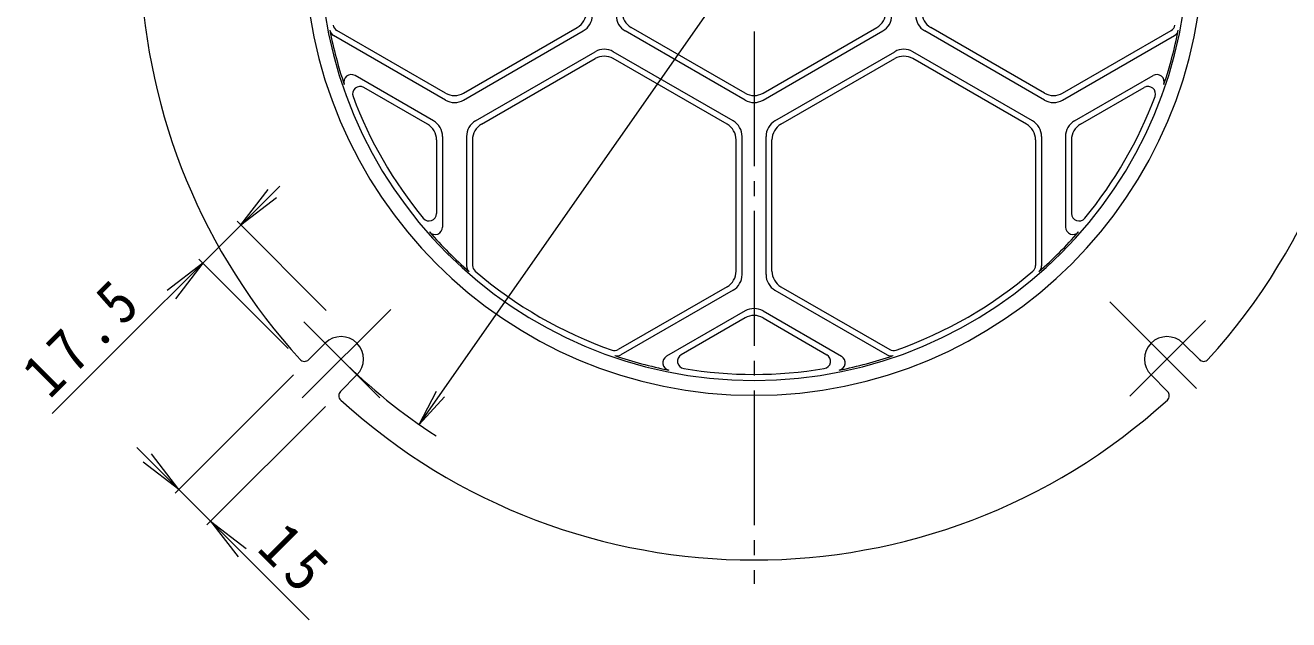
# Model space of a CAD drawing. Units: millimetres, scale not verified. Extents: x -491 to 384, y -667 to 704.
# Drawn here: x -330.4 to 91.5, y 22.4 to 221 of the extents above; entities that cross this region are included whole.
import ezdxf

# ---------------------------------------------------------------- set-up
doc = ezdxf.new("R2010")
doc.units = ezdxf.units.MM
doc.header["$LTSCALE"] = 5
doc.linetypes.add('CHAIN2', pattern=[12, 9, -1, 1, -1])
for name, color, linetype, lineweight in [('1-0_1-0ﾚｲﾔ', 3, 'Continuous', 18), ('1-1_1-1ﾚｲﾔ', 2, 'Continuous', 18), ('1-2_1-2ﾚｲﾔ', 3, 'Continuous', 18)]:
    doc.layers.add(name, color=color, linetype=linetype, lineweight=lineweight)
doc.styles.add('ＭＳ ゴシック', font='')
doc.styles.get('ＭＳ ゴシック').set_extended_font_data('MS Gothic')

msp = doc.modelspace()

# ---------------------------------------------------------------- linework, layer by layer
at = {"layer": '1-0_1-0ﾚｲﾔ', "linetype": 'CHAIN2'}
msp.add_line((-87.054, 458.932), (-87.054, 34.446), dxfattribs=at)
at = {"layer": '1-0_1-0ﾚｲﾔ', "color": 7}
for p, q in [((-198.902, 87.621), (24.793, 407.091)), ((-321.353, 91.315), (-245.434, 167.234)), ((-258.412, 154.256), (-249.281, 166.156)), ((-258.412, 154.256), (-246.512, 163.388)), ((-229.89, 125.734), (-259.685, 155.529)), ((-271.14, 141.528), (-283.04, 132.397)), ((-271.14, 141.528), (-280.271, 129.628)), ((-242.618, 113.006), (-272.413, 142.801)), ((-240.776, 104.24), (-280.363, 64.653)), ((-198.902, 87.621), (-193.13, 98.709)), ((-230.169, 93.634), (-269.757, 54.047)), ((-198.902, 87.621), (-190.457, 96.837)), ((-293.145, 79.981), (-235.562, 22.398)), ((-279.09, 65.926), (-288.222, 77.826)), ((-279.09, 65.926), (-290.991, 75.057)), ((-268.484, 55.319), (-256.583, 46.188)), ((-268.484, 55.319), (-259.352, 43.419))]:
    msp.add_line(p, q, dxfattribs=at)
at = {"layer": '1-0_1-0ﾚｲﾔ', "color": 2, "linetype": 'CHAIN2'}
for p, q in [((60.678, 99.624), (31.709, 128.593)), ((-237.879, 96.532), (-208.373, 126.037)), ((63.729, 122.368), (38.426, 97.065)), ((-212.042, 96.573), (-237.345, 121.876))]:
    msp.add_line(p, q, dxfattribs=at)
at = {"layer": '1-0_1-0ﾚｲﾔ', "color": 2}
for p, q in [((-230.243, 114.774), (-235.743, 109.274)), ((56.135, 114.774), (61.635, 109.274)), ((-219.637, 104.167), (-225.136, 98.667)), ((45.529, 104.167), (51.028, 98.667))]:
    msp.add_line(p, q, dxfattribs=at)
for centre, radius, start, end in [((-87.054, 247.356), 205, 317.68231, 42.31769), ((-87.054, 247.356), 205, 182.39978, 222.31769), ((-224.94, 109.47), 7.5, 315, 135), ((50.832, 109.47), 7.5, 45, 225), ((-237.157, 110.688), 2, 222.31818, 315), ((63.049, 110.688), 2, 225, 317.68182), ((-223.722, 97.253), 2, 135, 227.68182), ((49.614, 97.253), 2, 312.31818, 45), ((-87.054, 247.356), 205, 227.68231, 312.31769)]:
    msp.add_arc(centre, radius, start, end, dxfattribs=at)
at = {"layer": '1-0_1-0ﾚｲﾔ', "color": 7}
msp.add_arc((-87.054, 247.356), 195, 225, 237.02304, dxfattribs=at)
at = {"layer": '1-1_1-1ﾚｲﾔ'}
msp.add_arc((-87.054, 247.356), 150, 180, 0, dxfattribs=at)
at = {"layer": '1-2_1-2ﾚｲﾔ'}
for p, q in [((-184.054, 198.281), (-146.054, 220.221)), ((-90.054, 198.281), (-128.054, 220.221)), ((-84.054, 198.281), (-46.054, 220.221)), ((9.946, 198.281), (-28.054, 220.221)), ((-190.054, 195.972), (-227.503, 217.593)), ((-190.054, 198.281), (-226.39, 219.26)), ((-184.054, 195.972), (-144.054, 219.066)), ((-90.054, 195.972), (-130.054, 219.066)), ((-84.054, 195.972), (-44.054, 219.066)), ((9.946, 195.972), (-30.054, 219.066)), ((15.946, 198.281), (52.282, 219.26)), ((15.946, 195.972), (53.395, 217.593)), ((-180.054, 189.044), (-140.054, 212.138)), ((-94.054, 189.044), (-134.054, 212.138)), ((-80.054, 189.044), (-40.054, 212.138)), ((5.946, 189.044), (-34.054, 212.138)), ((-178.054, 187.889), (-140.054, 209.828)), ((-96.054, 187.889), (-134.054, 209.828)), ((-78.054, 187.889), (-40.054, 209.828)), ((3.946, 187.889), (-34.054, 209.828)), ((-194.054, 189.044), (-220.275, 204.182)), ((19.946, 189.044), (46.167, 204.182)), ((-196.054, 187.889), (-217.359, 200.189)), ((21.946, 187.889), (43.25, 200.189)), ((-193.054, 182.693), (-193.054, 158.092)), ((-191.054, 183.848), (-191.054, 153.57)), ((-183.054, 183.848), (-183.054, 140.605)), ((-181.054, 182.693), (-181.054, 140.735)), ((-93.054, 138.814), (-93.054, 182.693)), ((-91.054, 137.66), (-91.054, 183.848)), ((-83.054, 137.66), (-83.054, 183.848)), ((-81.054, 138.814), (-81.054, 182.693)), ((6.946, 182.693), (6.946, 140.735)), ((8.946, 183.848), (8.946, 140.605)), ((16.946, 183.848), (16.946, 153.57)), ((18.946, 182.693), (18.946, 158.092)), ((-96.054, 133.618), (-132.391, 112.639)), ((-94.054, 132.463), (-131.504, 110.842)), ((-80.054, 132.463), (-42.605, 110.842)), ((-78.054, 133.618), (-41.718, 112.639)), ((-90.054, 125.535), (-116.275, 110.396)), ((-90.054, 123.226), (-111.359, 110.926)), ((-84.054, 125.535), (-57.833, 110.396)), ((-84.054, 123.226), (-62.75, 110.926))]:
    msp.add_line(p, q, dxfattribs=at)
for centre, radius, start, end in [((-87.054, 247.356), 145, 180, 0), ((-149.054, 225.417), 6, 299.99982, 0), ((-147.054, 224.262), 6, 299.99969, 0), ((-127.054, 224.262), 6, 180, 240.00031), ((-125.054, 225.417), 6, 180, 240.00031), ((-49.054, 225.417), 6, 299.99969, 0), ((-47.054, 224.262), 6, 299.99969, 0), ((-27.054, 224.262), 6, 180, 240.00031), ((-25.054, 225.417), 6, 180, 240.00018), ((-225.141, 221.425), 2.5, 190.6357, 239.99977), ((51.032, 221.425), 2.5, 300.00023, 349.3643), ((-87.054, 247.356), 144.409, 191.2141, 198.6322), ((-226.253, 219.758), 2.5, 191.2144, 239.99977), ((-87.054, 247.356), 144.409, 341.3678, 348.7859), ((52.145, 219.758), 2.5, 300.00023, 348.7856), ((-137.054, 206.942), 6, 59.99989, 119.99998), ((-37.054, 206.942), 6, 60.00002, 120.00011), ((-137.054, 204.632), 6, 59.99989, 119.99998), ((-37.054, 204.632), 6, 60.00002, 120.00011), ((-221.525, 202.017), 2.5, 60.00047, 198.63245), ((47.417, 202.017), 2.5, 341.36755, 119.99953), ((-218.609, 198.024), 2.5, 59.99977, 200.55565), ((-187.054, 203.477), 6, 239.99989, 300.00011), ((-87.054, 203.477), 6, 239.99989, 300.00011), ((12.946, 203.477), 6, 239.99989, 300.00011), ((44.5, 198.024), 2.5, 339.44435, 120.00023), ((-87.054, 247.356), 143, 200.55566, 219.44435), ((-187.054, 201.168), 6, 240.00002, 300.00011), ((-87.054, 201.168), 6, 239.99989, 300.00011), ((12.946, 201.168), 6, 239.99989, 299.99998), ((-87.054, 247.356), 143, 320.55565, 339.44434), ((-199.054, 182.693), 6, 0, 60.00031), ((-197.054, 183.848), 6, 0, 59.99989), ((-177.054, 183.848), 6, 119.99969, 180), ((-175.054, 182.693), 6, 119.99969, 180), ((-99.054, 182.693), 6, 0, 59.99989), ((-97.054, 183.848), 6, 0, 59.99989), ((-77.054, 183.848), 6, 120.00011, 180), ((-75.054, 182.693), 6, 120.00011, 180), ((0.946, 182.693), 6, 0, 60.00031), ((2.946, 183.848), 6, 0, 60.00031), ((22.946, 183.848), 6, 120.00011, 180), ((24.946, 182.693), 6, 119.99969, 180), ((-195.554, 158.092), 2.5, 219.44482, 0.0007), ((21.446, 158.092), 2.5, 179.99902, 320.5549), ((-193.554, 153.57), 2.5, 221.36803, 0), ((-87.054, 247.356), 144.409, 221.36783, 228.78593), ((-87.054, 247.356), 144.409, 311.21407, 318.63217), ((19.446, 153.57), 2.5, 179.99973, 318.6317), ((-180.554, 140.605), 2.5, 180.0007, 228.78607), ((-178.554, 140.735), 2.5, 180.0007, 229.36478), ((4.446, 140.735), 2.5, 310.63495, 359.99902), ((6.446, 140.605), 2.5, 311.21365, 359.99902), ((-87.054, 247.356), 143, 229.36444, 250.63554), ((-99.054, 138.814), 6, 299.99969, 359.99988), ((-97.054, 137.66), 6, 299.99969, 359.99988), ((-77.054, 137.66), 6, 180.00012, 240.00031), ((-75.054, 138.814), 6, 180.00012, 240.00031), ((-87.054, 247.356), 143, 289.36446, 310.63556), ((-87.054, 120.339), 6, 59.99989, 120.00011), ((-87.054, 118.03), 6, 59.99989, 120.00011), ((-133.641, 114.804), 2.5, 250.63518, 299.99925), ((-132.753, 113.007), 2.5, 251.21388, 299.99925), ((-87.054, 247.356), 144.409, 251.21404, 258.63214), ((-115.025, 108.231), 2.5, 119.99995, 258.63193), ((-110.109, 108.761), 2.5, 119.99925, 260.55513), ((-64, 108.761), 2.5, 279.44487, 60.00075), ((-87.054, 247.356), 144.409, 281.36786, 288.78596), ((-59.083, 108.231), 2.5, 281.36807, 60.00005), ((-41.355, 113.007), 2.5, 240.00075, 288.78612), ((-40.468, 114.804), 2.5, 240.00075, 289.36482), ((-87.054, 247.356), 143, 260.55563, 279.44437)]:
    msp.add_arc(centre, radius, start, end, dxfattribs=at)

# ---------------------------------------------------------------- texts
at = {"layer": '1-0_1-0ﾚｲﾔ', "color": 2, "char_height": 14.66, "attachment_point": 7, "style": 'ＭＳ ゴシック'}
for s, insert, rotation in [('\\T1.28;\\W0.9;17.5', (-322.098, 95.661), 45), ('\\T1.27;\\W0.95;15', (-253.685, 45.612), 315)]:
    msp.add_mtext(s, dxfattribs=dict(at, insert=insert, rotation=rotation))

doc.saveas('drawing.dxf')
